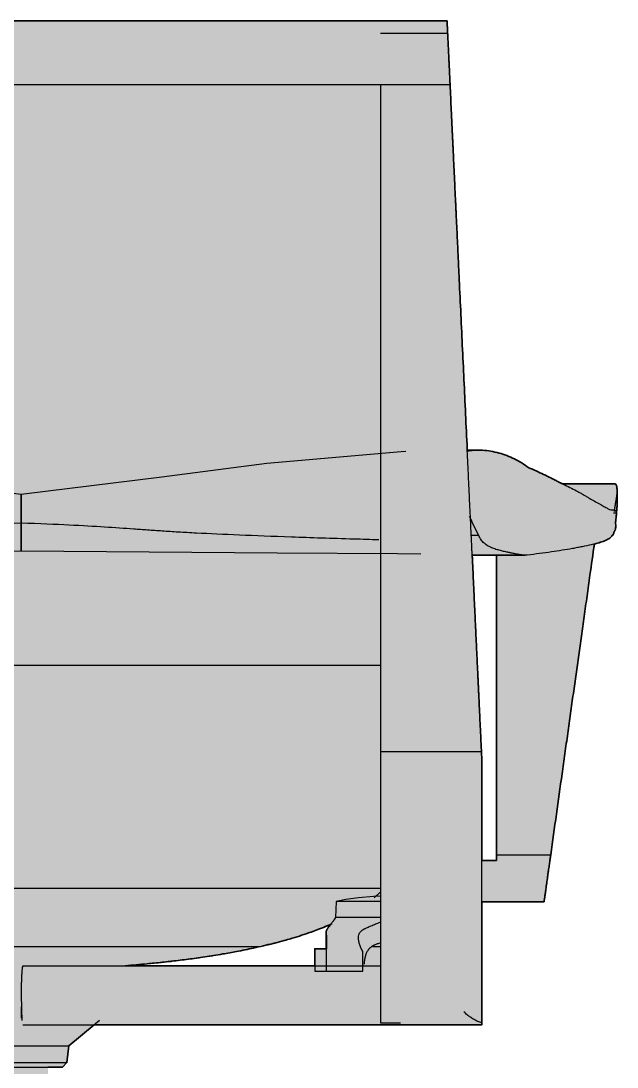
# Model space of a CAD drawing. Header units: millimetres. Extents: x 0 to 2114, y 0 to 2075.
# Drawn here: x 471 to 789, y 344 to 902 of the extents above; entities that cross this region are included whole.
import ezdxf

# ---------------------------------------------------------------- set-up
doc = ezdxf.new("R2010")
doc.units = ezdxf.units.MM
doc.layers.add('Blocks', color=7, linetype='Continuous')
doc.layers.add('Blocks$Fill', color=7, linetype='Continuous', true_color=0xffffff)
doc.layers.add('Blocks$Inner', color=7, linetype='Continuous', lineweight=25, true_color=0x007f00)
doc.layers.add('Blocks$Outline', color=7, linetype='Continuous', lineweight=35, true_color=0xff3f3f)

# ---------------------------------------------------------------- blocks, each defined once
blk = doc.blocks.new('Setu Side Chair Back')
at = {"layer": 'Blocks$Fill'}
h = blk.add_hatch(color=256, dxfattribs=at)
h.paths.add_polyline_path([(190.06, 0), (149.88, 0), (145.18, 4.7), (145.18, 56.33), (149.18, 60.33), (142.96, 60.33), (142.97, 117.55), (142.97, 117.55), (438.36, 213.53), (444.53, 214.77), (457.3, 215.13), (457.3, 344.35), (449.57, 344.35), (447.13, 346.78), (446.05, 355.6), (432.56, 366.92), (225.77, 366.93), (225.77, 366.94), (225.77, 367.85), (225.77, 367.98), (221.81, 367.98), (221.81, 412.04), (221.81, 432.49), (192.58, 432.49), (189.06, 457.53), (165.77, 623.23), (164.04, 623.69), (162.45, 624.16), (161.71, 624.4), (161.02, 624.64), (160.37, 624.89), (159.77, 625.14), (159.43, 625.29), (159.11, 625.44), (158.8, 625.6), (158.52, 625.76), (158.25, 625.91), (158, 626.07), (157.76, 626.23), (157.54, 626.39), (157.43, 626.47), (157.33, 626.55), (157.23, 626.63), (157.14, 626.72), (157.05, 626.8), (156.96, 626.88), (156.88, 626.96), (156.79, 627.04), (156.71, 627.12), (156.64, 627.2), (156.56, 627.29), (156.49, 627.37), (156.43, 627.45), (156.36, 627.53), (156.23, 627.7), (156.12, 627.86), (156.01, 628.03), (155.91, 628.19), (155.81, 628.36), (155.72, 628.53), (155.63, 628.69), (155.47, 629.02), (154.77, 630.51), (154.74, 630.59), (154.7, 630.68), (154.67, 630.76), (154.64, 630.84), (154.61, 630.92), (154.58, 631), (154.56, 631.08), (154.54, 631.16), (154.51, 631.24), (154.49, 631.32), (154.48, 631.4), (154.46, 631.48), (154.43, 631.65), (154.41, 631.8), (154.39, 631.96), (154.37, 632.12), (154.36, 632.28), (154.36, 632.44), (154.35, 632.6), (154.36, 632.91), (154.44, 634.45), (154.44, 634.6), (154.44, 634.75), (154.44, 634.91), (154.43, 635.06), (154.41, 635.36), (154.17, 637.72), (153.91, 639.93), (153.91, 640.89), (153.83, 640.89), (153.75, 642.07), (153.7, 643.25), (153.69, 643.43), (153.67, 643.61), (153.67, 643.79), (153.66, 643.97), (153.66, 644.14), (153.67, 644.31), (153.68, 644.48), (153.69, 644.65), (153.69, 651.74), (153.69, 652.15), (153.71, 652.75), (153.73, 653.04), (153.75, 653.31), (153.78, 653.57), (153.79, 653.7), (153.81, 653.81), (153.83, 653.93), (153.86, 654.04), (153.88, 654.14), (153.91, 654.24), (153.93, 654.33), (153.96, 654.42), (153.99, 654.51), (154.03, 654.58), (154.04, 654.62), (154.06, 654.66), (154.08, 654.7), (154.09, 654.73), (154.11, 654.77), (154.13, 654.8), (154.15, 654.83), (154.17, 654.86), (154.19, 654.89), (154.21, 654.92), (154.22, 654.93), (154.23, 654.95), (154.24, 654.96), (154.26, 654.97), (154.27, 654.99), (154.28, 655), (154.29, 655.01), (154.3, 655.02), (154.32, 655.03), (154.33, 655.05), (154.34, 655.06), (154.35, 655.07), (154.37, 655.08), (154.38, 655.09), (154.39, 655.1), (154.41, 655.11), (154.42, 655.12), (154.44, 655.13), (154.45, 655.14), (154.46, 655.15), (154.48, 655.15), (154.49, 655.16), (154.51, 655.17), (154.52, 655.18), (154.54, 655.19), (154.56, 655.19), (154.57, 655.2), (154.59, 655.21), (154.61, 655.22), (154.64, 655.23), (154.67, 655.24), (154.69, 655.24), (154.72, 655.25), (154.75, 655.26), (154.78, 655.27), (154.81, 655.27), (154.84, 655.28), (154.87, 655.28), (154.9, 655.28), (154.93, 655.29), (154.97, 655.29), (155, 655.29), (155.03, 655.29), (155.06, 655.29), (182.81, 655.29), (192.83, 660.33), (196.76, 662.17), (200.79, 663.92), (201.8, 664.65), (202.82, 665.35), (203.85, 666.03), (204.9, 666.68), (205.96, 667.3), (207.03, 667.9), (208.12, 668.46), (209.23, 669), (210.35, 669.5), (211.48, 669.98), (212.63, 670.43), (213.79, 670.85), (214.96, 671.24), (216.14, 671.59), (217.33, 671.92), (218.53, 672.21), (220.03, 672.52), (221.55, 672.79), (222.31, 672.9), (223.07, 673), (223.84, 673.09), (224.61, 673.16), (225.38, 673.21), (226.15, 673.25), (226.92, 673.28), (227.78, 673.29), (231.71, 673.29), (241.92, 868.07), (243.7, 902.12), (698.55, 902.12), (700.13, 868.35), (700.15, 868.07), (709.31, 673.29), (715.06, 673.29), (715.28, 673.29), (716.39, 673.27), (717.5, 673.21), (718.61, 673.13), (719.71, 673.01), (720.81, 672.86), (721.91, 672.69), (723, 672.49), (724.09, 672.26), (725.17, 672), (726.24, 671.72), (727.31, 671.41), (728.36, 671.08), (729.41, 670.73), (730.44, 670.35), (731.47, 669.94), (732.48, 669.51), (733.49, 669.06), (734.48, 668.58), (735.47, 668.08), (736.44, 667.55), (737.41, 667.01), (738.36, 666.43), (739.3, 665.84), (740.23, 665.22), (741.15, 664.58), (742.06, 663.92), (746.09, 662.17), (750.02, 660.33), (760.04, 655.29), (787.79, 655.29), (787.82, 655.29), (787.85, 655.29), (787.88, 655.29), (787.92, 655.29), (787.95, 655.28), (787.98, 655.28), (788.01, 655.28), (788.04, 655.27), (788.07, 655.27), (788.1, 655.26), (788.13, 655.25), (788.16, 655.24), (788.18, 655.24), (788.21, 655.23), (788.24, 655.22), (788.26, 655.21), (788.28, 655.2), (788.29, 655.19), (788.31, 655.19), (788.33, 655.18), (788.34, 655.17), (788.36, 655.16), (788.37, 655.15), (788.39, 655.15), (788.4, 655.14), (788.41, 655.13), (788.43, 655.12), (788.44, 655.11), (788.46, 655.1), (788.47, 655.09), (788.48, 655.08), (788.5, 655.07), (788.51, 655.06), (788.52, 655.05), (788.53, 655.03), (788.55, 655.02), (788.56, 655.01), (788.57, 655), (788.58, 654.99), (788.59, 654.97), (788.61, 654.96), (788.62, 654.95), (788.63, 654.93), (788.64, 654.92), (788.66, 654.89), (788.68, 654.86), (788.7, 654.83), (788.72, 654.8), (788.74, 654.77), (788.76, 654.73), (788.77, 654.7), (788.79, 654.66), (788.81, 654.62), (788.82, 654.58), (788.86, 654.51), (788.89, 654.42), (788.92, 654.33), (788.94, 654.24), (788.97, 654.14), (788.99, 654.04), (789.02, 653.93), (789.04, 653.81), (789.05, 653.69), (789.07, 653.57), (789.1, 653.31), (789.12, 653.04), (789.14, 652.75), (789.16, 652.15), (789.16, 651.74), (789.16, 644.65), (789.17, 644.48), (789.18, 644.31), (789.19, 644.14), (789.19, 643.97), (789.18, 643.79), (789.18, 643.61), (789.16, 643.43), (789.15, 643.25), (789.1, 642.07), (789.02, 640.89), (788.94, 640.89), (788.94, 639.93), (788.68, 637.72), (788.44, 635.36), (788.42, 635.06), (788.41, 634.91), (788.41, 634.75), (788.41, 634.6), (788.41, 634.45), (788.49, 632.91), (788.5, 632.6), (788.49, 632.44), (788.49, 632.28), (788.48, 632.12), (788.46, 631.96), (788.44, 631.8), (788.42, 631.65), (788.39, 631.48), (788.37, 631.4), (788.36, 631.32), (788.34, 631.24), (788.31, 631.16), (788.29, 631.08), (788.27, 631), (788.24, 630.92), (788.21, 630.84), (788.18, 630.76), (788.15, 630.68), (788.11, 630.59), (788.08, 630.51), (787.38, 629.02), (787.22, 628.69), (787.13, 628.53), (787.04, 628.36), (786.94, 628.19), (786.84, 628.03), (786.73, 627.86), (786.62, 627.7), (786.49, 627.53), (786.42, 627.45), (786.36, 627.37), (786.28, 627.29), (786.21, 627.2), (786.14, 627.12), (786.06, 627.04), (785.97, 626.96), (785.89, 626.88), (785.8, 626.8), (785.71, 626.72), (785.62, 626.63), (785.52, 626.55), (785.42, 626.47), (785.31, 626.39), (785.09, 626.23), (784.85, 626.07), (784.6, 625.91), (784.33, 625.76), (784.05, 625.6), (783.74, 625.44), (783.42, 625.29), (783.08, 625.14), (782.48, 624.89), (781.83, 624.64), (781.14, 624.4), (780.4, 624.16), (778.81, 623.69), (777.08, 623.23), (753.79, 457.53), (750.27, 432.49), (717.11, 432.49), (717.11, 370.78), (717.11, 367.86), (717.11, 366.93), (662.77, 366.92), (510.43, 366.92), (496.94, 355.6), (495.86, 346.78), (493.42, 344.35), (485.69, 344.35), (485.69, 215.13), (498.39, 214.77), (504.55, 213.53), (512.87, 210.82), (512.87, 210.82), (512.88, 210.82), (512.88, 210.82), (512.88, 210.82), (512.88, 210.82), (512.88, 210.82), (512.88, 210.82), (512.88, 210.82), (512.88, 210.82), (512.88, 210.82), (647.1, 157.41), (735.21, 121.44), (736.35, 120.93), (736.87, 120.68), (737.35, 120.44), (737.57, 120.31), (737.78, 120.19), (737.98, 120.07), (738.17, 119.96), (738.35, 119.84), (738.51, 119.73), (738.67, 119.61), (738.81, 119.51), (738.93, 119.4), (738.99, 119.35), (739.05, 119.3), (739.1, 119.25), (739.15, 119.2), (739.2, 119.15), (739.24, 119.1), (739.28, 119.06), (739.31, 119.02), (739.33, 118.99), (739.34, 118.97), (739.36, 118.95), (739.37, 118.93), (739.38, 118.91), (739.4, 118.89), (739.41, 118.87), (739.42, 118.85), (739.43, 118.83), (739.44, 118.81), (739.45, 118.79), (739.46, 118.77), (739.48, 118.74), (739.51, 118.71), (739.54, 118.68), (739.56, 118.65), (739.59, 118.62), (739.61, 118.59), (739.63, 118.56), (739.65, 118.53), (739.67, 118.5), (739.69, 118.47), (739.7, 118.44), (739.71, 118.43), (739.72, 118.41), (739.72, 118.4), (739.73, 118.38), (739.73, 118.37), (739.74, 118.36), (739.74, 118.34), (739.75, 118.33), (739.75, 118.31), (739.76, 118.3), (739.76, 118.28), (739.77, 118.27), (739.77, 118.25), (739.77, 118.23), (739.77, 118.22), (739.77, 118.21), (739.77, 118.21), (739.78, 118.2), (739.78, 118.19), (739.78, 118.18), (739.78, 118.17), (739.78, 118.16), (739.78, 118.15), (739.77, 118.09), (739.78, 61.03), (754.45, 61.03), (760.4, 57.6), (760.4, 3.43), (754.45, 0), (714.28, 0), (709.58, 4.7), (709.58, 56.33), (713.57, 60.33), (710.05, 60.33), (710.05, 73.03), (710.02, 73.59), (709.98, 74.15), (709.93, 74.71), (709.87, 75.27), (709.79, 75.82), (709.7, 76.36), (709.6, 76.91), (709.48, 77.45), (709.36, 77.98), (709.22, 78.51), (709.06, 79.04), (708.9, 79.57), (708.72, 80.08), (708.53, 80.6), (708.33, 81.1), (708.11, 81.6), (707.89, 82.09), (707.65, 82.57), (707.4, 83.04), (707.14, 83.51), (706.87, 83.96), (706.59, 84.41), (706.3, 84.84), (706, 85.27), (705.69, 85.68), (705.37, 86.09), (705.04, 86.48), (704.71, 86.86), (704.36, 87.23), (704, 87.59), (703.64, 87.93), (703.27, 88.27), (702.88, 88.59), (702.5, 88.89), (702.1, 89.19), (701.7, 89.47), (701.29, 89.73), (700.88, 89.99), (700.46, 90.22), (700.04, 90.44), (699.61, 90.65), (699.18, 90.84), (698.75, 91.02), (698.31, 91.18), (697.86, 91.33), (697.41, 91.47), (696.96, 91.58), (696.5, 91.69), (492.35, 133.29), (491.42, 133.45), (490.43, 133.6), (489.39, 133.72), (488.32, 133.83), (487.22, 133.92), (486.12, 133.99), (485.02, 134.03), (483.95, 134.04), (482.92, 134.03), (481.94, 133.99), (481.02, 133.92), (480.59, 133.88), (480.18, 133.84), (479.8, 133.78), (479.43, 133.72), (479.1, 133.66), (478.79, 133.59), (478.64, 133.56), (478.5, 133.52), (478.37, 133.49), (478.24, 133.45), (478.13, 133.41), (478.02, 133.37), (477.91, 133.33), (477.86, 133.31), (477.82, 133.29), (456.98, 123.21), (394.55, 91.69), (394.45, 91.64), (394.36, 91.58), (394.27, 91.53), (394.17, 91.47), (394.08, 91.4), (393.99, 91.33), (393.9, 91.26), (393.81, 91.18), (393.72, 91.11), (393.63, 91.02), (393.54, 90.93), (393.45, 90.84), (393.36, 90.75), (393.28, 90.65), (393.19, 90.55), (393.1, 90.44), (393.02, 90.34), (392.93, 90.22), (392.76, 89.99), (392.59, 89.73), (392.42, 89.47), (392.26, 89.19), (392.1, 88.89), (391.94, 88.59), (391.79, 88.27), (391.63, 87.93), (391.48, 87.59), (391.34, 87.23), (391.2, 86.86), (391.06, 86.48), (390.92, 86.09), (390.67, 85.27), (390.43, 84.41), (390.2, 83.51), (389.99, 82.57), (389.81, 81.6), (389.64, 80.6), (389.49, 79.57), (389.36, 78.51), (389.25, 77.45), (389.16, 76.36), (389.09, 75.27), (389.04, 74.15), (389.02, 73.03), (389.02, 61.03), (405.23, 61.03), (411.17, 57.6), (411.17, 3.43), (405.23, 0), (365.05, 0), (360.35, 4.7), (360.35, 56.33), (364.35, 60.33), (360.35, 60.33), (360.35, 120.05), (360.35, 120.14), (360.35, 120.17), (360.35, 120.2), (360.35, 120.23), (360.35, 120.27), (360.36, 120.3), (360.36, 120.33), (360.37, 120.36), (360.37, 120.39), (360.38, 120.42), (360.39, 120.45), (360.4, 120.48), (360.41, 120.51), (360.42, 120.54), (360.43, 120.57), (360.44, 120.61), (360.45, 120.64), (360.46, 120.67), (360.48, 120.7), (360.49, 120.73), (360.51, 120.76), (360.52, 120.8), (360.54, 120.83), (360.58, 120.89), (360.62, 120.96), (360.66, 121.02), (360.7, 121.09), (360.75, 121.15), (360.8, 121.22), (360.86, 121.28), (361.53, 122.04), (182.83, 91.58), (182.28, 91.47), (181.74, 91.33), (181.2, 91.18), (180.67, 91.02), (180.14, 90.84), (179.62, 90.65), (179.1, 90.44), (178.59, 90.22), (178.09, 89.99), (177.59, 89.73), (177.09, 89.47), (176.61, 89.19), (176.13, 88.89), (175.66, 88.59), (175.2, 88.27), (174.75, 87.93), (174.31, 87.59), (173.88, 87.23), (173.46, 86.86), (173.05, 86.48), (172.65, 86.09), (172.26, 85.68), (171.89, 85.27), (171.52, 84.84), (171.17, 84.41), (170.83, 83.96), (170.51, 83.51), (170.19, 83.04), (169.89, 82.57), (169.61, 82.09), (169.33, 81.6), (169.07, 81.1), (168.83, 80.6), (168.6, 80.08), (168.38, 79.57), (168.18, 79.04), (168, 78.51), (167.83, 77.98), (167.67, 77.45), (167.53, 76.91), (167.41, 76.36), (167.3, 75.82), (167.21, 75.27), (167.13, 74.71), (167.07, 74.15), (167.02, 73.59), (166.99, 73.03), (166.99, 61.03), (190.06, 61.03), (196, 57.6), (196, 3.43)], flags=0)
h.paths.add_polyline_path([(606.75, 410.5), (600.58, 408.99), (595.24, 407.78), (586.26, 405.96), (574.05, 403.83), (564.71, 402.43), (551.7, 400.77), (542.3, 399.76), (526.92, 398.41), (627.98, 398.41), (627.98, 407.42), (634.08, 407.42), (634.08, 415.76), (634.08, 415.88), (634.08, 415.99), (634.09, 416.1), (634.09, 416.21), (634.11, 416.34), (634.12, 416.48), (634.14, 416.61), (634.17, 416.74), (634.19, 416.86), (634.22, 416.99), (634.24, 417.05), (634.26, 417.1), (634.28, 417.16), (634.29, 417.22), (634.31, 417.28), (634.34, 417.33), (634.36, 417.39), (634.38, 417.44), (634.43, 417.55), (634.48, 417.66), (634.54, 417.77), (634.6, 417.87), (634.66, 417.98), (634.73, 418.09), (634.87, 418.32), (635.03, 418.55), (635.11, 418.68), (635.2, 418.8), (635.29, 418.92), (635.38, 419.03), (636.25, 420.05), (636.49, 420.35), (636.61, 420.5), (633.61, 419.22), (629.57, 417.63), (626.06, 416.34), (621.01, 414.62), (615.13, 412.81)], flags=0)
h.paths.add_polyline_path([(336.22, 410.48), (329.72, 412.24), (323.7, 414.04), (319.41, 415.44), (315.15, 416.94), (310.6, 418.69), (306.27, 420.5), (306.39, 420.35), (306.64, 420.05), (307.5, 419.03), (307.6, 418.92), (307.69, 418.8), (307.78, 418.68), (307.86, 418.55), (308.02, 418.32), (308.16, 418.09), (308.23, 417.98), (308.29, 417.87), (308.35, 417.77), (308.4, 417.66), (308.46, 417.55), (308.51, 417.44), (308.53, 417.39), (308.55, 417.33), (308.57, 417.28), (308.59, 417.22), (308.61, 417.16), (308.63, 417.1), (308.65, 417.05), (308.66, 416.99), (308.69, 416.86), (308.72, 416.74), (308.74, 416.61), (308.76, 416.48), (308.78, 416.34), (308.79, 416.21), (308.8, 416.1), (308.8, 415.99), (308.81, 415.88), (308.81, 415.76), (308.81, 407.42), (314.9, 407.42), (314.9, 398.41), (415.97, 398.41), (408.64, 399.01), (393.39, 400.52), (383.06, 401.77), (368.94, 403.81), (358.89, 405.54), (353.01, 406.67), (345.66, 408.22)], flags=0)
h.paths.add_polyline_path([(711.95, 617.25), (716.88, 512.46), (717.11, 507.53), (717.11, 454.53), (724.82, 454.53), (724.82, 457.53), (724.82, 617.25)], flags=0)
h.paths.add_polyline_path([(218.03, 617.25), (218.03, 457.53), (218.03, 454.53), (221.81, 454.53), (221.81, 484.44), (222.55, 498.48), (223.28, 512.46), (228.77, 617.25)], flags=0)
at = {"layer": 'Blocks$Inner'}
for p, q in [((698.55, 902.12), (243.7, 902.12)), ((698.86, 895.44), (662.98, 895.44)), ((241.91, 868.14), (700.15, 868.14)), ((715.07, 673.29), (709.31, 673.29)), ((787.79, 655.29), (759.97, 655.29)), ((789.16, 643.9), (789.16, 651.74)), ((715.44, 627.84), (711.45, 627.84)), ((741.26, 617.3), (711.95, 617.3)), ((711.95, 617.25), (740.26, 617.25)), ((662.98, 558.5), (280.24, 558.5)), ((716.88, 512.46), (662.98, 512.46)), ((724.82, 457.53), (753.79, 457.53)), ((724.82, 454.53), (717.11, 454.53)), ((280.24, 439.73), (662.98, 439.73)), ((662.98, 432.62), (639.36, 432.62)), ((717.11, 432.49), (750.27, 432.49)), ((662.98, 424.01), (639, 424.01)), ((634.08, 415.76), (634.08, 395.5)), ((343.88, 408.71), (598.58, 408.71)), ((634.21, 407.42), (627.98, 407.42)), ((658.76, 408.71), (662.98, 408.71)), ((627.98, 395.5), (653.59, 395.5)), ((471.44, 376.44), (471.44, 370.38)), ((662.98, 367.98), (673.67, 367.98)), ((447.13, 346.78), (495.86, 346.78)), ((489.23, 344.35), (493.42, 344.35))]:
    blk.add_line(p, q, dxfattribs=at)
for points in [[(266.42, 672.68), (268.74, 672.51), (340.4, 666.3), (396.35, 659.11), (471.44, 649.8), (546.54, 659.11), (602.49, 666.3), (674.15, 672.51), (676.47, 672.68)], [(787.3, 639.93), (788.94, 639.93), (788.94, 640.89)], [(258.29, 617.99), (270.8, 618.08), (335, 618.53), (471.44, 619.67), (607.89, 618.53), (672.09, 618.08), (684.6, 617.99)], [(662.9, 435.41), (659.29, 435.21), (651.36, 434.55), (644.62, 433.68), (639.36, 432.62), (639.18, 428.33), (639, 424.01)], [(472.46, 398.41), (472.83, 398.41), (474.42, 398.41), (476.02, 398.41), (477.61, 398.41), (479.21, 398.41), (480.8, 398.41), (482.4, 398.41), (483.99, 398.41), (485.59, 398.41), (487.18, 398.41), (488.78, 398.41), (490.37, 398.41), (491.96, 398.41), (493.56, 398.41), (495.15, 398.41), (496.75, 398.41), (498.34, 398.41), (499.93, 398.41), (501.53, 398.41), (503.12, 398.41), (504.71, 398.41), (506.31, 398.41), (513.33, 398.41), (520.29, 398.41), (527.18, 398.41), (534.02, 398.41), (535.6, 398.41), (537.19, 398.41), (538.78, 398.41), (540.37, 398.41), (547.06, 398.41), (548.65, 398.41), (550.23, 398.41), (551.82, 398.41), (606.05, 398.41), (662.85, 398.41)], [(430.47, 368.68), (446.05, 355.6), (496.94, 355.6), (513.25, 369.28)], [(717.11, 367.86), (717.11, 370.78)], [(472.34, 366.92), (473.16, 366.92), (474.75, 366.92), (476.35, 366.92), (477.94, 366.92), (479.54, 366.92), (481.13, 366.92), (482.73, 366.92), (484.32, 366.92), (485.92, 366.92), (487.51, 366.92), (489.1, 366.92), (496.36, 366.92), (497.95, 366.92), (499.55, 366.92), (506.72, 366.92), (508.31, 366.92), (509.9, 366.92), (511.5, 366.92), (513.09, 366.92), (514.68, 366.92), (516.27, 366.92), (517.86, 366.92), (519.45, 366.92), (521.04, 366.92), (522.63, 366.92), (529.61, 366.92), (531.2, 366.92), (532.78, 366.92), (534.37, 366.92), (541.23, 366.92), (542.81, 366.92), (549.58, 366.92), (551.16, 366.92), (605.6, 366.92), (662.77, 366.92), (717.11, 366.93)], [(446.05, 355.6), (447.13, 346.78), (449.57, 344.35), (493.42, 344.35), (495.86, 346.78), (496.94, 355.6)]]:
    blk.add_lwpolyline(points, dxfattribs=at)
blk.add_polyline3d([(789.02, 640.89, 0), (787.44, 640.89, 0), (788.94, 640.89, 0)], dxfattribs=at)
for points, knots in [([(700.13, 868.35), (700.14, 868.18), (700.15, 867.98), (700.14, 868.13), (700.13, 868.41), (700.12, 868.58), (700.12, 868.7), (700.1, 869.05), (700.07, 869.76), (700.01, 870.93), (699.97, 871.91), (699.95, 872.3), (699.92, 872.92), (699.87, 873.99), (699.79, 875.63), (699.71, 877.42), (699.62, 879.31), (699.54, 881), (699.47, 882.54), (699.38, 884.46), (699.26, 886.99), (699.14, 889.5), (699.05, 891.35), (698.97, 893.01), (698.88, 894.94), (698.78, 897.1), (698.71, 898.65), (698.67, 899.55), (698.64, 900.01), (698.62, 900.63), (698.58, 901.34), (698.56, 901.89), (698.55, 902.12)], [-1, -1, -1, -1, -0.9583333, -0.9166667, -0.8958333, -0.890625, -0.8854167, -0.875, -0.8333333, -0.7916667, -0.78125, -0.7760417, -0.7708333, -0.75, -0.7291667, -0.7083333, -0.6875, -0.6666667, -0.6527778, -0.6388889, -0.6111111, -0.5833333, -0.5694444, -0.5555556, -0.5277778, -0.5, -0.4722222, -0.4583333, -0.4513889, -0.4444444, -0.4166667, -0.3333333, -0.3333333, -0.3333333, -0.3333333]), ([(662.98, 868.07), (662.98, 866.54), (662.98, 859.08), (662.98, 815.5), (662.98, 773.84), (662.98, 672.01), (662.98, 588.25), (662.98, 557.58), (662.98, 528.87), (662.98, 512.46)], [-56.531742, -56.531742, -56.531742, -56.531742, -56.460937, -56.351761, -56.142723, -55.890163, -55.648841, -55.484646, -55.394905, -55.394905, -55.394905, -55.394905]), ([(716.88, 512.46), (716.74, 515.42), (716.46, 521.32), (716.05, 530.12), (715.7, 537.42), (715.46, 542.51), (715.33, 545.41), (715.23, 547.58), (715.12, 549.75), (714.99, 552.62), (714.75, 557.6), (714.42, 564.65), (714.02, 573.17), (713.61, 581.89), (713.19, 590.94), (712.75, 600.16), (712.39, 607.91), (712.13, 613.32), (711.99, 616.4), (711.88, 618.7), (711.77, 620.99), (711.63, 624.05), (711.38, 629.39), (711.02, 637.02), (710.66, 644.65), (710.37, 650.78), (710.08, 656.92), (709.72, 664.63), (709.14, 677.02), (708.41, 692.52), (707.54, 710.88), (706.68, 729.21), (705.8, 747.94), (705.07, 763.46), (704.51, 775.37), (704.1, 784.15), (703.75, 791.45), (703.51, 796.62), (703.37, 799.6), (703.26, 801.84), (703.16, 804.11), (703.01, 807.18), (702.75, 812.65), (702.38, 820.59), (702.01, 828.38), (701.77, 833.58), (701.63, 836.45), (701.54, 838.55), (701.44, 840.6), (701.31, 843.3), (701.09, 847.93), (700.8, 854.27), (700.46, 861.43), (700.25, 865.91), (700.15, 868.07)], [1.4946447, 1.4946447, 1.4946447, 1.4946447, 1.5196447, 1.5446447, 1.5696447, 1.5821447, 1.5883947, 1.5946447, 1.6008947, 1.6071447, 1.6196447, 1.6446447, 1.6696447, 1.6946447, 1.7196447, 1.7446447, 1.7696447, 1.7821447, 1.7883947, 1.7946447, 1.8008947, 1.8071447, 1.8196447, 1.8446447, 1.8696447, 1.8821447, 1.8946447, 1.9196447, 1.9446447, 1.9946447, 2.0446447, 2.0946447, 2.1446447, 2.1946447, 2.2196447, 2.2446447, 2.2696447, 2.2821447, 2.2883947, 2.2946447, 2.3008947, 2.3071447, 2.3196447, 2.3446447, 2.3696447, 2.3821447, 2.3883947, 2.3946447, 2.4008947, 2.4071447, 2.4196447, 2.4446447, 2.4696447, 2.4946447, 2.4946447, 2.4946447, 2.4946447]), ([(709.18, 672.75), (709.36, 672.79), (709.91, 672.89), (710.83, 673.03), (711.95, 673.15), (713.43, 673.27), (715.28, 673.31), (718.25, 673.21), (721.92, 672.76), (727.72, 671.46), (734.59, 668.84), (739.66, 665.71), (742.06, 663.92)], [0.2125, 0.2125, 0.2125, 0.2125, 0.225, 0.25, 0.275, 0.3, 0.35, 0.4, 0.5, 0.6, 0.8, 1, 1, 1, 1]), ([(742.06, 663.92), (743.42, 663.35), (746.1, 662.18), (750.04, 660.34), (753.24, 658.75), (755.43, 657.64), (756.67, 657), (757.6, 656.52), (758.52, 656.04), (759.75, 655.43), (761.88, 654.4), (764.89, 652.97), (767.78, 651.49), (769.71, 650.41), (770.79, 649.78), (771.58, 649.3), (772.37, 648.83), (773.42, 648.21), (775.24, 647.16), (777.77, 645.75), (780.53, 644.23), (782.82, 642.96), (784.54, 641.96), (785.84, 641.42), (786.65, 641.35), (787.11, 641.4), (787.36, 641.45), (787.53, 641.49), (787.68, 641.53), (787.85, 641.6), (788.04, 641.75), (788.11, 642.01), (788.06, 642.33), (788.04, 642.6), (788.07, 642.82), (788.13, 643.05), (788.18, 643.36), (788.23, 643.75), (788.3, 644.25), (788.37, 644.77), (788.46, 645.31), (788.56, 645.86), (788.66, 646.43), (788.75, 647.02), (788.84, 647.64), (788.93, 648.28), (789.01, 648.92), (789.05, 649.36), (789.07, 649.58)], [1, 1, 1, 1, 1.0166667, 1.0333333, 1.05, 1.0583333, 1.0625, 1.0666667, 1.0708333, 1.075, 1.0833333, 1.1, 1.1166667, 1.125, 1.1291667, 1.1333333, 1.1375, 1.1416667, 1.15, 1.1666667, 1.1833333, 1.2, 1.2166667, 1.2333333, 1.25, 1.2583333, 1.2625, 1.2666667, 1.2708333, 1.275, 1.2833333, 1.3, 1.3166667, 1.325, 1.3333333, 1.3416667, 1.35, 1.3666667, 1.3833333, 1.4, 1.4166667, 1.4333333, 1.45, 1.4666667, 1.4833333, 1.5, 1.5166667, 1.5333333, 1.5333333, 1.5333333, 1.5333333]), ([(789.16, 651.74), (789.16, 651.88), (789.16, 652.22), (789.14, 652.75), (789.09, 653.51), (788.99, 654.14), (788.83, 654.6), (788.64, 654.97), (788.33, 655.22), (787.97, 655.29), (787.79, 655.29)], [7.8407389, 7.8407389, 7.8407389, 7.8407389, 7.8519658, 7.8686431, 7.8853204, 7.918675, 7.9353523, 7.9520296, 7.9853842, 8.0113195, 8.0113195, 8.0113195, 8.0113195]), ([(471.44, 634.38), (471.44, 635.14), (471.44, 636.53), (471.44, 638.25), (471.44, 639.68), (471.44, 640.88), (471.44, 641.91), (471.44, 642.83), (471.44, 643.55), (471.44, 644.14), (471.44, 644.75), (471.44, 645.53), (471.44, 646.81), (471.44, 648.31), (471.44, 649.37), (471.44, 649.69), (471.44, 649.75)], [5.75, 5.75, 5.75, 5.75, 5.7916667, 5.8333333, 5.875, 5.9166667, 5.9583333, 6, 6.0416667, 6.0625, 6.0833333, 6.125, 6.1666667, 6.25, 6.3333333, 6.375, 6.375, 6.375, 6.375]), ([(471.44, 649.75), (471.44, 649.69), (471.44, 649.37), (471.44, 648.52), (471.44, 647.41), (471.44, 646.49), (471.44, 645.53), (471.44, 644.75), (471.44, 644.14), (471.44, 643.55), (471.44, 642.83), (471.44, 641.91), (471.44, 640.88), (471.44, 639.68), (471.44, 638.25), (471.44, 636.53), (471.44, 635.14), (471.44, 634.38)], [6.375, 6.375, 6.375, 6.375, 6.4165424, 6.4998935, 6.541569, 6.5832445, 6.6249201, 6.6665956, 6.6874334, 6.7082712, 6.7499467, 6.7916223, 6.8332978, 6.8749734, 6.9166489, 6.9583245, 7, 7, 7, 7]), ([(789.15, 643.25), (789.17, 643.49), (789.2, 643.97), (789.17, 644.69), (789.1, 645.28), (789.01, 645.74), (788.96, 645.97), (788.93, 646.07)], [6.0925627, 6.0925627, 6.0925627, 6.0925627, 6.1550627, 6.2175627, 6.2800627, 6.3113127, 6.3425627, 6.3425627, 6.3425627, 6.3425627]), ([(788.94, 639.93), (788.85, 639.22), (788.72, 638.12), (788.58, 636.76), (788.5, 635.97), (788.43, 635.36), (788.4, 634.75), (788.43, 633.94), (788.52, 632.91), (788.49, 631.86), (788.31, 631.11), (788.15, 630.68), (788, 630.35), (787.83, 630.02), (787.63, 629.58), (787.29, 628.8), (786.7, 627.69), (785.47, 626.38), (782.56, 624.7), (777.18, 623.17), (771.45, 621.94), (768.01, 621.28), (764.55, 620.63), (760.05, 619.85), (752.26, 618.68), (745.82, 617.85), (741.26, 617.3)], [6.035161, 6.035161, 6.035161, 6.035161, 6.135161, 6.185161, 6.210161, 6.235161, 6.260161, 6.285161, 6.335161, 6.385161, 6.410161, 6.422661, 6.435161, 6.447661, 6.460161, 6.485161, 6.535161, 6.585161, 6.635161, 6.735161, 6.785161, 6.810161, 6.835161, 6.885161, 6.935161, 7.035161, 7.035161, 7.035161, 7.035161]), ([(471.44, 634.38), (461.5, 634.02), (444.83, 633.31), (426.4, 632.24), (413.86, 631.35), (404.03, 630.63), (396.36, 630.1), (387.78, 629.56), (374.83, 628.85), (355.86, 627.96), (328.18, 626.89), (302.24, 626.05), (285.43, 625.57), (281.02, 625.45)], [1, 1, 1, 1, 1.1111111, 1.2222222, 1.3333333, 1.3888889, 1.4444444, 1.5, 1.5555556, 1.6666667, 1.7777778, 1.8888889, 1.9268592, 1.9268592, 1.9268592, 1.9268592]), ([(471.44, 619.76), (471.44, 619.85), (471.44, 620.09), (471.44, 620.62), (471.44, 621.3), (471.44, 622.82), (471.44, 626.96), (471.44, 631.57), (471.44, 634.38)], [5.375, 5.375, 5.375, 5.375, 5.4166667, 5.4375, 5.4583333, 5.5, 5.5833333, 5.75, 5.75, 5.75, 5.75]), ([(471.44, 634.38), (471.44, 633.68), (471.44, 632.24), (471.44, 630.05), (471.44, 627.9), (471.44, 625.87), (471.44, 624), (471.44, 622.39), (471.44, 621.3), (471.44, 620.62), (471.44, 620.09), (471.44, 619.85), (471.44, 619.76)], [7, 7, 7, 7, 7.0416667, 7.0833333, 7.125, 7.1666667, 7.2083333, 7.25, 7.2916667, 7.3125, 7.3333333, 7.375, 7.375, 7.375, 7.375]), ([(662.19, 625.44), (657.66, 625.57), (640.74, 626.05), (614.71, 626.89), (587.03, 627.96), (568.06, 628.85), (555.11, 629.56), (546.53, 630.1), (538.85, 630.63), (529.03, 631.35), (516.48, 632.24), (498.05, 633.31), (481.38, 634.02), (471.44, 634.38)], [0.0722225, 0.0722225, 0.0722225, 0.0722225, 0.1111111, 0.2222222, 0.3333333, 0.4444444, 0.5, 0.5555556, 0.6111111, 0.6666667, 0.7777778, 0.8888889, 1, 1, 1, 1]), ([(741.26, 617.3), (740.48, 617.23), (739.32, 617.26), (737.77, 617.45), (736.61, 617.65), (735.46, 617.87), (734.32, 618.09), (733.36, 618.28), (732.6, 618.44), (732.04, 618.56), (731.47, 618.69), (730.72, 618.85), (729.79, 619.06), (728.67, 619.31), (727.54, 619.58), (726.38, 619.88), (725.2, 620.2), (724.01, 620.57), (722.86, 620.99), (721.68, 621.5), (720.47, 622.12), (719.31, 622.83), (718.3, 623.63), (717.43, 624.51), (716.4, 625.83), (715.79, 626.98), (715.44, 627.84)], [7.035161, 7.035161, 7.035161, 7.035161, 7.118495, 7.160161, 7.201828, 7.243495, 7.285161, 7.326828, 7.347661, 7.368495, 7.389328, 7.410161, 7.451828, 7.493495, 7.535161, 7.576828, 7.618495, 7.660161, 7.701828, 7.743495, 7.785161, 7.826828, 7.868495, 7.910161, 7.951828, 8.035161, 8.035161, 8.035161, 8.035161]), ([(753.79, 457.53), (754.8, 464.74), (756.83, 479.15), (759.35, 497.07), (761.37, 511.43), (762.88, 522.22), (764.14, 531.15), (765.13, 538.23), (765.87, 543.51), (766.6, 548.71), (767.56, 555.51), (768.74, 563.9), (769.93, 572.35), (770.9, 579.27), (771.65, 584.59), (772.41, 590.01), (773.44, 597.31), (774.99, 608.34), (776.31, 617.76), (777.11, 623.45)], [33.1231252, 33.1231252, 33.1231252, 33.1231252, 33.2481252, 33.3731252, 33.4356252, 33.4981252, 33.5606252, 33.5918752, 33.6231252, 33.6543752, 33.6856252, 33.7481252, 33.8106252, 33.8418752, 33.8731252, 33.9043752, 33.9356252, 33.9981252, 34.0900217, 34.0900217, 34.0900217, 34.0900217]), ([(724.82, 617.48), (724.82, 607.98), (724.82, 574.54), (724.82, 511.9), (724.82, 457.53)], [0.3318837, 0.3318837, 0.3318837, 0.3318837, 0.4510616, 0.6637674, 0.6637674, 0.6637674, 0.6637674]), ([(662.98, 512.46), (662.98, 472.8), (662.98, 397.97), (662.98, 374.34), (662.98, 367.98)], [-55.3949045, -55.3949045, -55.3949045, -55.3949045, -55.1489265, -54.8900275, -54.8900275, -54.8900275, -54.8900275]), ([(717.11, 370.57), (717.11, 377.49), (717.11, 402.09), (717.11, 469.79), (717.11, 507.53)], [0.0314985, 0.0314985, 0.0314985, 0.0314985, 0.258899, 0.4946447, 0.4946447, 0.4946447, 0.4946447]), ([(750.27, 432.49), (750.35, 433.02), (750.42, 433.56), (750.52, 434.28), (750.65, 435.15), (750.78, 436.12), (750.94, 437.24), (751.12, 438.52), (751.28, 439.66), (751.41, 440.57), (751.5, 441.25), (751.6, 441.93), (751.73, 442.87), (751.9, 444.08), (752.07, 445.3), (752.21, 446.26), (752.31, 446.96), (752.4, 447.66), (752.53, 448.59), (752.7, 449.75), (752.89, 451.12), (753.08, 452.46), (753.26, 453.76), (753.5, 455.47), (753.68, 456.72), (753.79, 457.53)], [32.4564585, 32.4564585, 32.4564585, 32.4564585, 32.5953474, 32.6231252, 32.650903, 32.6786808, 32.7064585, 32.7342363, 32.7620141, 32.775903, 32.7897919, 32.8036808, 32.8175697, 32.8453474, 32.8731252, 32.8870141, 32.900903, 32.9147919, 32.9286808, 32.9564585, 32.9842363, 33.0120141, 33.0397919, 33.0675697, 33.1231252, 33.1231252, 33.1231252, 33.1231252]), ([(659.7, 434.55), (660.2, 435), (661.32, 436.03), (662.46, 437.18), (663.12, 437.88), (663.17, 437.94)], [0.86515804, 0.86515804, 0.86515804, 0.86515804, 0.875, 0.8875, 0.88861047, 0.88861047, 0.88861047, 0.88861047]), ([(639, 424.01), (638.59, 423.35), (638, 422.44), (637.35, 421.51), (637, 421.02), (636.74, 420.67), (636.49, 420.34), (636.17, 419.95), (635.78, 419.51), (635.44, 419.11), (635.2, 418.8), (635.03, 418.55), (634.87, 418.31), (634.68, 418.01), (634.47, 417.66), (634.28, 417.23), (634.16, 416.75), (634.09, 416.21), (634.06, 415.47), (634.13, 414.86), (634.21, 414.43)], [6, 6, 6, 6, 6.125, 6.1875, 6.21875, 6.25, 6.28125, 6.3125, 6.375, 6.4375, 6.46875, 6.5, 6.53125, 6.5625, 6.625, 6.6875, 6.75, 6.8125, 6.875, 7, 7, 7, 7]), ([(525.13, 398.27), (525.68, 398.31), (528.24, 398.51), (532.76, 398.87), (538.69, 399.4), (544.62, 399.99), (550.52, 400.63), (558.24, 401.54), (567.79, 402.83), (579.01, 404.6), (589.97, 406.63), (598.86, 408.55), (605.8, 410.24), (610.98, 411.61), (616.06, 413.06), (621.02, 414.6), (625.9, 416.26), (630.77, 418.06), (634.52, 419.58), (636.64, 420.51), (637.21, 420.76)], [0.2183142, 0.2183142, 0.2183142, 0.2183142, 0.225, 0.25, 0.275, 0.3, 0.325, 0.35, 0.4, 0.45, 0.5, 0.55, 0.575, 0.6, 0.625, 0.65, 0.675, 0.7, 0.725, 0.7343322, 0.7343322, 0.7343322, 0.7343322]), ([(633.61, 419.22), (632.27, 418.67), (629.78, 417.69), (627.25, 416.76), (626.06, 416.34)], [0.29643001, 0.29643001, 0.29643001, 0.29643001, 0.31818182, 0.33675336, 0.33675336, 0.33675336, 0.33675336]), ([(653.59, 405.98), (653.21, 406.68), (652.54, 408.03), (651.94, 409.62), (651.61, 410.85), (651.37, 412.05), (651.26, 413.43), (651.42, 414.63), (651.74, 415.5), (652.07, 416.1), (652.49, 416.63), (653.02, 417.1), (653.54, 417.46), (654, 417.75), (654.37, 417.97), (654.76, 418.19), (655.31, 418.48), (656.06, 418.82), (657.04, 419.24), (658.09, 419.68), (659.21, 420.16), (660.79, 420.8), (662.07, 421.32), (662.96, 421.68)], [38.8860295, 38.8860295, 38.8860295, 38.8860295, 38.9574581, 39.0288867, 39.064601, 39.1003153, 39.1717438, 39.2431724, 39.2788867, 39.314601, 39.3503153, 39.3860295, 39.4217438, 39.439601, 39.4574581, 39.4753153, 39.4931724, 39.5288867, 39.564601, 39.6003153, 39.6360295, 39.6717438, 39.7431724, 39.7431724, 39.7431724, 39.7431724]), ([(615.13, 412.81), (614, 412.48), (611.24, 411.69), (608.43, 410.93), (606.75, 410.5)], [0.39237127, 0.39237127, 0.39237127, 0.39237127, 0.40909091, 0.43327792, 0.43327792, 0.43327792, 0.43327792]), ([(662.64, 410.33), (662.35, 410.26), (661.77, 410.1), (660.93, 409.84), (660.27, 409.59), (659.76, 409.37), (659.39, 409.18), (659.02, 408.98), (658.55, 408.71), (657.98, 408.34), (657.45, 407.92), (657.07, 407.54), (656.8, 407.24), (656.54, 406.91), (656.21, 406.44), (655.67, 405.54), (655.06, 404.12), (654.69, 402.52), (654.47, 401.14), (654.34, 400.08), (654.27, 399.36), (654.24, 398.99)], [-0.7142857, -0.7142857, -0.7142857, -0.7142857, -0.6785714, -0.6428571, -0.6071429, -0.5892857, -0.5714286, -0.5535714, -0.5357143, -0.5, -0.4642857, -0.4464286, -0.4285714, -0.4107143, -0.3928571, -0.3571429, -0.2857143, -0.2142857, -0.1785714, -0.1428571, -0.1071429, -0.1071429, -0.1071429, -0.1071429]), ([(471.67, 385.32), (471.67, 385.52), (471.67, 385.97), (471.68, 386.8), (471.68, 387.76), (471.7, 388.8), (471.73, 389.91), (471.76, 391.03), (471.81, 392.15), (471.86, 393.24), (471.93, 394.29), (472, 395.26), (472.08, 396.14), (472.16, 396.92), (472.24, 397.56), (472.32, 398.05), (472.39, 398.35), (472.44, 398.41), (472.46, 398.41)], [0, 0, 0, 0, 0.0418784, 0.0837569, 0.1256353, 0.1675137, 0.2093922, 0.2512706, 0.293149, 0.3350275, 0.3769059, 0.4187843, 0.4606628, 0.5025412, 0.5444196, 0.5862981, 0.6281765, 0.6666667, 0.6666667, 0.6666667, 0.6666667]), ([(551.7, 400.77), (551.41, 400.74), (548.31, 400.38), (545.17, 400.05), (542.3, 399.76)], [0.67820068, 0.67820068, 0.67820068, 0.67820068, 0.68181818, 0.71730474, 0.71730474, 0.71730474, 0.71730474])]:
    blk.add_open_spline(points, degree=3, knots=knots, dxfattribs=at)
for points in [[(789.02, 640.89), (789.05, 641.28), (789.11, 642.07), (789.14, 642.86), (789.15, 643.25)], [(715.44, 627.84), (713.68, 631.08), (712.07, 634.45), (710.59, 637.92)], [(788.94, 640.89), (788.97, 640.89), (789, 640.89), (789.02, 640.89)], [(717.11, 507.53), (717.07, 508.35), (716.99, 510), (716.92, 511.64), (716.88, 512.46)], [(724.82, 457.53), (724.82, 456.5), (724.82, 455.51), (724.82, 454.53)], [(663.2, 437.98), (662.69, 437.43), (662.17, 436.89), (661.65, 436.38)], [(634.21, 414.43), (634.21, 412.89), (634.21, 410.76), (634.21, 407.42)], [(595.24, 407.78), (592.28, 407.14), (589.29, 406.54), (586.26, 405.96)], [(627.98, 407.42), (627.98, 404.51), (627.98, 400.68), (627.98, 395.5)], [(574.05, 403.83), (570.96, 403.33), (567.85, 402.87), (564.71, 402.43)], [(653.59, 395.5), (653.59, 399.87), (653.59, 403.28), (653.59, 405.98)], [(472.05, 369.27), (472.02, 369.63), (471.98, 370.42), (471.92, 371.82), (471.86, 373.39), (471.81, 375.09), (471.77, 376.9), (471.73, 378.78), (471.7, 380.71), (471.68, 382.59), (471.67, 384.23), (471.67, 385.03), (471.67, 385.32)], [(717.11, 367.86), (716.39, 368.08), (714.98, 368.61), (712.93, 369.63), (710.99, 370.85), (709.17, 372.25), (708.07, 373.28), (707.54, 373.82)], [(717.11, 366.93), (717.11, 366.98), (717.11, 367.29), (717.11, 367.86)]]:
    blk.add_open_spline(points, degree=3, dxfattribs=at)
at = {"layer": 'Blocks$Outline'}
for points in [[(243.7, 902.12), (698.55, 902.12)], [(709.31, 673.29), (715.06, 673.29)], [(724.82, 617.25), (711.95, 617.25)], [(750.27, 432.49), (717.11, 432.49)], [(634.08, 407.42), (634.08, 415.76)], [(717.11, 370.78), (717.11, 367.86)], [(510.43, 366.92), (496.94, 355.6)], [(496.94, 355.6), (495.86, 346.78), (493.42, 344.35)], [(493.42, 344.35), (485.69, 344.35)]]:
    blk.add_lwpolyline(points, dxfattribs=at)
for points, knots in [([(698.55, 902.12), (698.56, 901.89), (698.58, 901.34), (698.62, 900.63), (698.64, 900.01), (698.67, 899.55), (698.71, 898.65), (698.77, 897.25), (698.84, 895.83), (698.91, 894.35), (698.97, 893.01), (699.05, 891.35), (699.14, 889.5), (699.26, 886.99), (699.38, 884.46), (699.47, 882.54), (699.54, 881), (699.62, 879.31), (699.71, 877.42), (699.79, 875.63), (699.87, 873.99), (699.92, 872.92), (699.95, 872.3), (699.97, 871.91), (700.01, 870.93), (700.07, 869.76), (700.1, 869.05), (700.12, 868.7), (700.12, 868.58), (700.13, 868.47), (700.13, 868.4), (700.13, 868.35)], [0.3333333, 0.3333333, 0.3333333, 0.3333333, 0.4166667, 0.4444444, 0.4513889, 0.4583333, 0.4722222, 0.5, 0.5212036, 0.5277778, 0.5555556, 0.5694444, 0.5833333, 0.6111111, 0.6388889, 0.6527778, 0.6666667, 0.6875, 0.7083333, 0.7291667, 0.75, 0.7708333, 0.7760417, 0.78125, 0.7916667, 0.8333333, 0.875, 0.8854167, 0.890625, 0.8958333, 0.9064628, 0.9064628, 0.9064628, 0.9064628]), ([(700.15, 868.07), (700.25, 865.91), (700.46, 861.43), (700.8, 854.27), (701.09, 847.93), (701.31, 843.3), (701.44, 840.6), (701.54, 838.55), (701.63, 836.45), (701.77, 833.58), (702.01, 828.38), (702.38, 820.59), (702.75, 812.65), (703.01, 807.18), (703.16, 804.11), (703.26, 801.84), (703.37, 799.6), (703.51, 796.62), (703.75, 791.45), (704.1, 784.15), (704.51, 775.37), (705.07, 763.46), (705.8, 747.94), (706.68, 729.21), (707.54, 710.88), (708.41, 692.52), (709, 679.91), (709.3, 673.5), (709.31, 673.29)], [-2.4946447, -2.4946447, -2.4946447, -2.4946447, -2.4696447, -2.4446447, -2.4196447, -2.4071447, -2.4008947, -2.3946447, -2.3883947, -2.3821447, -2.3696447, -2.3446447, -2.3196447, -2.3071447, -2.3008947, -2.2946447, -2.2883947, -2.2821447, -2.2696447, -2.2446447, -2.2196447, -2.1946447, -2.1446447, -2.0946447, -2.0446447, -1.9946447, -1.9446447, -1.9429386, -1.9429386, -1.9429386, -1.9429386]), ([(715.06, 673.29), (715.14, 673.29), (715.95, 673.29), (718.25, 673.21), (721.92, 672.76), (727.72, 671.46), (734.59, 668.84), (739.66, 665.71), (742.06, 663.92), (743.42, 663.35), (746.1, 662.18), (750.04, 660.34), (753.24, 658.75), (755.43, 657.64), (756.67, 657), (757.6, 656.52), (758.52, 656.04), (759.33, 655.64), (759.84, 655.39), (760.04, 655.29)], [0.3451461, 0.3451461, 0.3451461, 0.3451461, 0.35, 0.4, 0.5, 0.6, 0.8, 1, 1, 1, 1.0166667, 1.0333333, 1.05, 1.0583333, 1.0625, 1.0666667, 1.0708333, 1.075, 1.0777221, 1.0777221, 1.0777221, 1.0777221]), ([(760.04, 655.29), (769.29, 655.29), (778.54, 655.29), (787.79, 655.29), (787.97, 655.29), (788.33, 655.22), (788.64, 654.97), (788.83, 654.6), (788.99, 654.14), (789.09, 653.51), (789.14, 652.75), (789.16, 652.22), (789.16, 651.88), (789.16, 651.74), (789.16, 649.38), (789.16, 647.01), (789.16, 644.65)], [-35.757972, -35.757972, -35.757972, -35.757972, -8.011319, -8.011319, -8.011319, -7.985384, -7.95203, -7.935352, -7.918675, -7.88532, -7.868643, -7.851966, -7.840739, -7.840739, -7.840739, -0.747614, -0.747614, -0.747614, -0.747614]), ([(789.16, 644.65), (789.18, 644.43), (789.2, 643.96), (789.17, 643.49), (789.15, 643.25), (789.14, 642.86), (789.11, 642.07), (789.05, 641.28), (789.02, 640.89), (788.99, 640.89), (788.97, 640.89), (788.94, 640.89)], [0.878634, 0.878634, 0.878634, 0.878634, 0.9375, 1, 1, 1, 1.5, 2, 2, 2, 2.081726, 2.081726, 2.081726, 2.081726]), ([(788.94, 640.89), (788.94, 640.57), (788.94, 640.25), (788.94, 639.93), (788.85, 639.22), (788.72, 638.12), (788.58, 636.76), (788.5, 635.97), (788.43, 635.36), (788.4, 634.75), (788.43, 633.94), (788.52, 632.91), (788.49, 631.86), (788.31, 631.11), (788.15, 630.68), (788, 630.35), (787.83, 630.02), (787.63, 629.58), (787.29, 628.8), (786.7, 627.69), (785.47, 626.38), (782.82, 624.86), (779.47, 623.83), (777.08, 623.23)], [-2.592789, -2.592789, -2.592789, -2.592789, -1.637099, -1.637099, -1.637099, -1.537099, -1.487099, -1.462099, -1.437099, -1.412099, -1.387099, -1.337099, -1.287099, -1.262099, -1.249599, -1.237099, -1.224599, -1.212099, -1.187099, -1.137099, -1.087099, -1.037099, -0.955231, -0.955231, -0.955231, -0.955231]), ([(777.08, 623.23), (776.29, 617.61), (774.98, 608.27), (773.44, 597.31), (772.41, 590.01), (771.65, 584.59), (770.9, 579.27), (769.93, 572.35), (768.74, 563.9), (767.56, 555.51), (766.6, 548.71), (765.87, 543.51), (765.13, 538.23), (764.14, 531.15), (762.88, 522.22), (761.37, 511.43), (759.35, 497.07), (756.83, 479.15), (754.8, 464.74), (753.79, 457.53)], [-30.5964456, -30.5964456, -30.5964456, -30.5964456, -30.5057582, -30.4432582, -30.4120082, -30.3807582, -30.3495082, -30.3182582, -30.2557582, -30.1932582, -30.1620082, -30.1307582, -30.0995082, -30.0682582, -30.0057582, -29.9432582, -29.8807582, -29.7557582, -29.6307582, -29.6307582, -29.6307582, -29.6307582]), ([(711.95, 617.25), (711.96, 616.97), (712.01, 615.92), (712.13, 613.32), (712.39, 607.91), (712.75, 600.16), (713.19, 590.94), (713.61, 581.89), (714.02, 573.17), (714.42, 564.65), (714.75, 557.6), (714.99, 552.62), (715.12, 549.75), (715.23, 547.58), (715.33, 545.41), (715.46, 542.51), (715.7, 537.42), (716.05, 530.12), (716.46, 521.32), (716.74, 515.42), (716.88, 512.46)], [-1.7907216, -1.7907216, -1.7907216, -1.7907216, -1.7883947, -1.7821447, -1.7696447, -1.7446447, -1.7196447, -1.6946447, -1.6696447, -1.6446447, -1.6196447, -1.6071447, -1.6008947, -1.5946447, -1.5883947, -1.5821447, -1.5696447, -1.5446447, -1.5196447, -1.4946447, -1.4946447, -1.4946447, -1.4946447]), ([(724.82, 457.53), (724.82, 511.9), (724.82, 574.36), (724.82, 607.79), (724.82, 617.25)], [-0.6637674, -0.6637674, -0.6637674, -0.6637674, -0.4510616, -0.3328159, -0.3328159, -0.3328159, -0.3328159]), ([(716.88, 512.46), (716.92, 511.64), (716.99, 510), (717.07, 508.35), (717.11, 507.53), (717.11, 488.72), (717.11, 470.73), (717.11, 454.53)], [-1.494645, -1.494645, -1.494645, -1.494645, -0.994645, -0.494645, -0.494645, -0.494645, -0.377183, -0.377183, -0.377183, -0.377183]), ([(717.11, 454.53), (719.68, 454.53), (722.25, 454.53), (724.82, 454.53), (724.82, 455.51), (724.82, 456.5), (724.82, 457.53)], [-8.380885, -8.380885, -8.380885, -8.380885, -0.6674, -0.6674, -0.6674, -0.663767, -0.663767, -0.663767, -0.663767]), ([(753.79, 457.53), (753.68, 456.72), (753.5, 455.47), (753.26, 453.76), (753.08, 452.46), (752.89, 451.12), (752.7, 449.75), (752.53, 448.59), (752.4, 447.66), (752.31, 446.96), (752.21, 446.26), (752.07, 445.3), (751.9, 444.08), (751.73, 442.87), (751.6, 441.93), (751.5, 441.25), (751.41, 440.57), (751.28, 439.66), (751.12, 438.52), (750.94, 437.24), (750.78, 436.12), (750.65, 435.15), (750.52, 434.28), (750.42, 433.56), (750.35, 433.02), (750.27, 432.49)], [0, 0, 0, 0, 0.0555556, 0.0833333, 0.1111111, 0.1388889, 0.1666667, 0.1944444, 0.2083333, 0.2222222, 0.2361111, 0.25, 0.2777778, 0.3055556, 0.3194444, 0.3333333, 0.3472222, 0.3611111, 0.3888889, 0.4166667, 0.4444444, 0.4722222, 0.5, 0.5277778, 0.6666667, 0.6666667, 0.6666667, 0.6666667]), ([(717.11, 432.49), (717.11, 425), (717.11, 393.1), (717.11, 377.73), (717.11, 370.78)], [-0.3206384, -0.3206384, -0.3206384, -0.3206384, -0.258899, -0.0337877, -0.0337877, -0.0337877, -0.0337877]), ([(633.61, 419.22), (632.27, 418.67), (629.78, 417.69), (627.25, 416.76), (626.06, 416.34)], [0.29643001, 0.29643001, 0.29643001, 0.29643001, 0.31818182, 0.33675336, 0.33675336, 0.33675336, 0.33675336]), ([(636.61, 420.5), (636.24, 420.33), (635.24, 419.9), (634.24, 419.48), (633.61, 419.22)], [-0.73108137, -0.73108137, -0.73108137, -0.73108137, -0.725, -0.71501595, -0.71501595, -0.71501595, -0.71501595]), ([(634.08, 415.76), (634.08, 415.91), (634.09, 416.25), (634.16, 416.75), (634.28, 417.23), (634.47, 417.66), (634.68, 418.01), (634.87, 418.31), (635.03, 418.55), (635.2, 418.8), (635.44, 419.11), (635.78, 419.51), (636.17, 419.95), (636.45, 420.29), (636.57, 420.45), (636.61, 420.5)], [-0.8624907, -0.8624907, -0.8624907, -0.8624907, -0.8125, -0.75, -0.6875, -0.625, -0.5625, -0.53125, -0.5, -0.46875, -0.4375, -0.375, -0.3125, -0.28125, -0.2662971, -0.2662971, -0.2662971, -0.2662971]), ([(615.13, 412.81), (614, 412.48), (611.24, 411.69), (608.43, 410.93), (606.75, 410.5)], [0.39237127, 0.39237127, 0.39237127, 0.39237127, 0.40909091, 0.43327792, 0.43327792, 0.43327792, 0.43327792]), ([(626.06, 416.34), (626.01, 416.32), (624.33, 415.72), (621.02, 414.6), (617.41, 413.48), (615.43, 412.9), (615.13, 412.81)], [-0.67585476, -0.67585476, -0.67585476, -0.67585476, -0.675, -0.65, -0.625, -0.62046016, -0.62046016, -0.62046016, -0.62046016]), ([(606.75, 410.5), (606.43, 410.42), (604.39, 409.9), (600.58, 408.97), (597.03, 408.17), (595.24, 407.78)], [-0.57957517, -0.57957517, -0.57957517, -0.57957517, -0.575, -0.55, -0.5247436, -0.5247436, -0.5247436, -0.5247436]), ([(627.98, 398.41), (627.98, 402.15), (627.98, 405.08), (627.98, 407.42), (630.01, 407.42), (632.05, 407.42), (634.08, 407.42)], [-7.261063, -7.261063, -7.261063, -7.261063, -7.244917, -7.244917, -7.244917, -1.150772, -1.150772, -1.150772, -1.150772]), ([(564.71, 402.43), (561.93, 402.04), (557.6, 401.47), (553.24, 400.95), (551.7, 400.77)], [-0.38663721, -0.38663721, -0.38663721, -0.38663721, -0.35, -0.33015828, -0.33015828, -0.33015828, -0.33015828]), ([(586.26, 405.96), (583.85, 405.5), (579.8, 404.77), (575.7, 404.09), (574.05, 403.83)], [-0.48315784, -0.48315784, -0.48315784, -0.48315784, -0.45, -0.42792286, -0.42792286, -0.42792286, -0.42792286]), ([(542.3, 399.76), (541.1, 399.64), (537.92, 399.33), (532.81, 398.88), (528.88, 398.56), (526.92, 398.41)], [-0.29022504, -0.29022504, -0.29022504, -0.29022504, -0.275, -0.25, -0.22567321, -0.22567321, -0.22567321, -0.22567321]), ([(526.92, 398.41), (527.01, 398.41), (527.1, 398.41), (527.18, 398.41), (529.46, 398.41), (531.74, 398.41), (534.02, 398.41), (534.55, 398.41), (535.08, 398.41), (535.6, 398.41), (536.13, 398.41), (536.66, 398.41), (537.19, 398.41), (537.72, 398.41), (538.25, 398.41), (538.78, 398.41), (539.31, 398.41), (539.84, 398.41), (540.37, 398.41), (542.6, 398.41), (544.83, 398.41), (547.06, 398.41), (547.59, 398.41), (548.12, 398.41), (548.65, 398.41), (549.18, 398.41), (549.71, 398.41), (550.23, 398.41), (550.76, 398.41), (551.29, 398.41), (551.82, 398.41), (569.89, 398.41), (587.97, 398.41), (606.05, 398.41), (613.36, 398.41), (620.67, 398.41), (627.98, 398.41)], [25.628031, 25.628031, 25.628031, 25.628031, 25.666667, 25.666667, 25.666667, 26.666667, 26.666667, 26.666667, 27.666667, 27.666667, 27.666667, 28.666667, 28.666667, 28.666667, 29.666667, 29.666667, 29.666667, 30.666667, 30.666667, 30.666667, 31.666667, 31.666667, 31.666667, 32.666667, 32.666667, 32.666667, 33.666667, 33.666667, 33.666667, 34.666667, 34.666667, 34.666667, 35.666667, 35.666667, 35.666667, 36.052862, 36.052862, 36.052862, 36.052862]), ([(551.7, 400.77), (551.41, 400.74), (548.31, 400.38), (545.17, 400.05), (542.3, 399.76)], [0.67820068, 0.67820068, 0.67820068, 0.67820068, 0.68181818, 0.71730474, 0.71730474, 0.71730474, 0.71730474]), ([(717.11, 367.86), (717.11, 367.29), (717.11, 366.98), (717.11, 366.93), (699, 366.93), (680.89, 366.93), (662.77, 366.92), (643.72, 366.92), (624.66, 366.92), (605.6, 366.92), (587.46, 366.92), (569.31, 366.92), (551.16, 366.92), (550.64, 366.92), (550.11, 366.92), (549.58, 366.92), (547.32, 366.92), (545.07, 366.92), (542.81, 366.92), (542.29, 366.92), (541.76, 366.92), (541.23, 366.92), (538.94, 366.92), (536.66, 366.92), (534.37, 366.92), (533.84, 366.92), (533.31, 366.92), (532.78, 366.92), (532.26, 366.92), (531.73, 366.92), (531.2, 366.92), (530.67, 366.92), (530.14, 366.92), (529.61, 366.92), (527.28, 366.92), (524.96, 366.92), (522.63, 366.92), (522.1, 366.92), (521.57, 366.92), (521.04, 366.92), (520.51, 366.92), (519.98, 366.92), (519.45, 366.92), (518.92, 366.92), (518.39, 366.92), (517.86, 366.92), (517.33, 366.92), (516.8, 366.92), (516.27, 366.92), (515.74, 366.92), (515.21, 366.92), (514.68, 366.92), (514.15, 366.92), (513.62, 366.92), (513.09, 366.92), (512.56, 366.92), (512.03, 366.92), (511.5, 366.92), (511.14, 366.92), (510.79, 366.92), (510.43, 366.92)], [-0.285714, -0.285714, -0.285714, -0.285714, 0, 0, 0, 1, 1, 1, 2, 2, 2, 3, 3, 3, 4, 4, 4, 5, 5, 5, 6, 6, 6, 7, 7, 7, 8, 8, 8, 9, 9, 9, 10, 10, 10, 11, 11, 11, 12, 12, 12, 13, 13, 13, 14, 14, 14, 15, 15, 15, 16, 16, 16, 17, 17, 17, 18, 18, 18, 18.667705, 18.667705, 18.667705, 18.667705])]:
    blk.add_open_spline(points, degree=3, knots=knots, dxfattribs=at)
for points in [[(700.13, 868.35), (700.14, 868.2), (700.15, 868.1), (700.15, 868.07)], [(595.24, 407.78), (592.28, 407.14), (589.29, 406.54), (586.26, 405.96)], [(574.05, 403.83), (570.96, 403.33), (567.85, 402.87), (564.71, 402.43)]]:
    blk.add_open_spline(points, degree=3, dxfattribs=at)

msp = doc.modelspace()

# ---------------------------------------------------------------- block references
at = {"layer": 'Blocks'}
msp.add_blockref('Setu Side Chair Back', (0, 0), dxfattribs=at)

doc.saveas('drawing.dxf')
